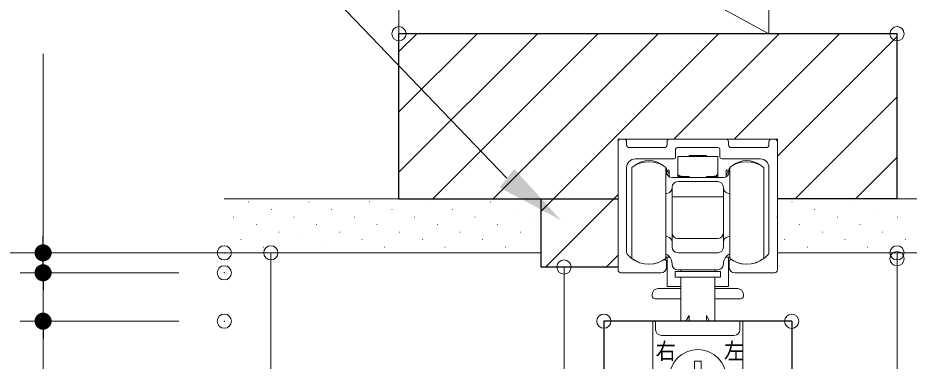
# Model space of a CAD drawing. Units: millimetres, scale not verified. Extents: x -1306 to 1306, y -607 to 607.
# Drawn here: x -685.8 to -529.3, y 393.2 to 453.5 of the extents above; entities that cross this region are included whole.
import ezdxf
from ezdxf.enums import TextEntityAlignment as Align

# ---------------------------------------------------------------- set-up
doc = ezdxf.new("R2010")
doc.units = ezdxf.units.MM
doc.header["$LTSCALE"] = 5
doc.header["$PDMODE"] = 32
doc.header["$PDSIZE"] = 2.5
for name, color, linetype, lineweight in [('0-1_線(黄)', 2, 'Continuous', 15), ('0-D_線(白)', 7, 'Continuous', 30), ('1-0_線(水)', 4, 'Continuous', 9), ('1-1_寸法線', 3, 'Continuous', 13), ('1-2_ハッチング', 6, 'Continuous', 9), ('1-4_DEFPOINTS', 7, 'Continuous', 5), ('1-5_0', 3, 'Continuous', 25)]:
    doc.layers.add(name, color=color, linetype=linetype, lineweight=lineweight)
doc.styles.add('ＭＳ ゴシック', font='')
doc.styles.get('ＭＳ ゴシック').set_extended_font_data('MS Gothic')

# ---------------------------------------------------------------- blocks, each defined once
blk = doc.blocks.new('引戸レール')
at = {"layer": '1-0_線(水)'}
for p, q in [((4187.7, 6145.59), (4187.7, 6033.09)), ((4190.2, 6148.09), (4192.7, 6148.09)), ((4195.2, 6145.59), (4195.2, 6143.09)), ((4230.7, 6143.09), (4230.7, 6145.59)), ((4233.2, 6148.09), (4282.2, 6148.09)), ((4284.7, 6143.09), (4284.7, 6145.59)), ((4320.2, 6143.09), (4320.2, 6145.59)), ((4325.2, 6148.09), (4322.7, 6148.09)), ((4327.7, 6033.09), (4327.7, 6145.59)), ((4228.2, 6140.59), (4197.7, 6140.59)), ((4238.2, 6132.09), (4238.2, 6139.09)), ((4275.7, 6140.59), (4239.7, 6140.59)), ((4277.2, 6132.09), (4277.2, 6139.09)), ((4317.7, 6140.59), (4287.2, 6140.59)), ((4236.7, 6130.59), (4202.7, 6130.59)), ((4312.7, 6130.59), (4278.7, 6130.59)), ((4195.2, 6123.09), (4195.2, 6047.98)), ((4320.2, 6047.98), (4320.2, 6123.09)), ((4230.2, 6035.59), (4230.2, 6040.59)), ((4285.2, 6035.59), (4285.2, 6040.59)), ((4190.2, 6030.59), (4225.2, 6030.59)), ((4325.2, 6030.59), (4290.2, 6030.59))]:
    blk.add_line(p, q, dxfattribs=at)
for centre, radius, start, end in [((4190.2, 6145.59), 2.5, 90, 180), ((4192.7, 6145.59), 2.5, 360, 90), ((4233.2, 6145.59), 2.5, 90, 180), ((4282.2, 6145.59), 2.5, 0, 90), ((4322.7, 6145.59), 2.5, 90, 180), ((4325.2, 6145.59), 2.5, 0, 90), ((4197.7, 6143.09), 2.5, 180, 270), ((4228.2, 6143.09), 2.5, 270, 0), ((4239.7, 6139.09), 1.5, 90, 180), ((4275.7, 6139.09), 1.5, 0, 90), ((4287.2, 6143.09), 2.5, 180, 270), ((4317.7, 6143.09), 2.5, 270, 360), ((4202.7, 6123.09), 7.5, 90, 180), ((4236.7, 6132.09), 1.5, 270, 0), ((4278.7, 6132.09), 1.5, 180, 270), ((4312.7, 6123.09), 7.5, 0, 90), ((4196.7, 6047.98), 1.5, 180, 220.00775), ((4214.7, 6063.09), 25, 220.00775, 301.89079), ((4300.7, 6063.09), 25, 238.10921, 319.99225), ((4318.7, 6047.98), 1.5, 319.99225, 0), ((4228.7, 6040.59), 1.5, 0, 121.89079), ((4286.7, 6040.59), 1.5, 58.10921, 180), ((4190.2, 6033.09), 2.5, 180, 270), ((4225.2, 6035.59), 5, 270, 0), ((4290.2, 6035.59), 5, 180, 270), ((4325.2, 6033.09), 2.5, 270, 0)]:
    blk.add_arc(centre, radius, start, end, dxfattribs=at)
blk = doc.blocks.new('_DOT')
at = {"layer": '1-5_0'}
blk.add_line((-2.5, 0), (-5, 0), dxfattribs=at)
for points in [[(0, 0), (-2.5, 0), (-2.48, 0.313)], [(0, 0), (-2.48, -0.313), (-2.5, 0)], [(0, 0), (-2.48, 0.313), (-2.421, 0.622)], [(0, 0), (-2.421, -0.622), (-2.48, -0.313)], [(0, 0), (-2.421, 0.622), (-2.324, 0.92)], [(0, 0), (-2.324, -0.92), (-2.421, -0.622)], [(0, 0), (-2.324, 0.92), (-2.191, 1.204)], [(0, 0), (-2.191, -1.204), (-2.324, -0.92)], [(0, 0), (-2.191, 1.204), (-2.023, 1.469)], [(0, 0), (-2.023, -1.469), (-2.191, -1.204)], [(0, 0), (-2.023, 1.469), (-1.822, 1.711)], [(0, 0), (-1.822, -1.711), (-2.023, -1.469)], [(0, 0), (-1.822, 1.711), (-1.594, 1.926)], [(0, 0), (-1.594, -1.926), (-1.822, -1.711)], [(0, 0), (-1.594, 1.926), (-1.34, 2.111)], [(0, 0), (-1.34, -2.111), (-1.594, -1.926)], [(0, 0), (-1.34, 2.111), (-1.064, 2.262)], [(0, 0), (-1.064, -2.262), (-1.34, -2.111)], [(0, 0), (-1.064, 2.262), (-0.773, 2.378)], [(0, 0), (-0.773, -2.378), (-1.064, -2.262)], [(0, 0), (-0.773, 2.378), (-0.468, 2.456)], [(0, 0), (-0.468, -2.456), (-0.773, -2.378)], [(0, 0), (-0.468, 2.456), (-0.157, 2.495)], [(0, 0), (-0.157, -2.495), (-0.468, -2.456)], [(0, 0), (-0.157, 2.495), (0.157, 2.495)], [(0, 0), (0.157, -2.495), (-0.157, -2.495)], [(0, 0), (0.157, 2.495), (0.468, 2.456)], [(0, 0), (0.468, 2.456), (0.773, 2.378)], [(0, 0), (0.773, 2.378), (1.064, 2.262)], [(0, 0), (1.064, 2.262), (1.34, 2.111)], [(0, 0), (1.34, 2.111), (1.594, 1.926)], [(0, 0), (1.594, 1.926), (1.822, 1.711)], [(0, 0), (1.822, 1.711), (2.023, 1.469)], [(0, 0), (2.023, 1.469), (2.191, 1.204)], [(0, 0), (2.191, 1.204), (2.324, 0.92)], [(0, 0), (2.324, 0.92), (2.421, 0.622)], [(0, 0), (2.421, 0.622), (2.48, 0.313)], [(0, 0), (2.48, 0.313), (2.5, 0)], [(0, 0), (0.468, -2.456), (0.157, -2.495)], [(0, 0), (0.773, -2.378), (0.468, -2.456)], [(0, 0), (1.064, -2.262), (0.773, -2.378)], [(0, 0), (1.34, -2.111), (1.064, -2.262)], [(0, 0), (1.594, -1.926), (1.34, -2.111)], [(0, 0), (1.822, -1.711), (1.594, -1.926)], [(0, 0), (2.023, -1.469), (1.822, -1.711)], [(0, 0), (2.191, -1.204), (2.023, -1.469)], [(0, 0), (2.324, -0.92), (2.191, -1.204)], [(0, 0), (2.421, -0.622), (2.324, -0.92)], [(0, 0), (2.48, -0.313), (2.421, -0.622)], [(0, 0), (2.5, 0), (2.48, -0.313)]]:
    blk.add_solid(points, dxfattribs=at)
blk = doc.blocks.new('FCX292')
at = {"layer": '1-0_線(水)'}
for p, q in [((-300403.33, 15151.66), (-300403.33, 15136.41)), ((-300368.33, 15151.66), (-300403.33, 15151.66)), ((-300393.33, 15152.66), (-300378.33, 15152.66)), ((-300393.33, 15151.66), (-300393.33, 15152.66)), ((-300378.33, 15152.66), (-300378.33, 15151.66)), ((-300368.33, 15151.66), (-300368.33, 15136.41)), ((-300443.83, 15062.16), (-300443.83, 15142.16)), ((-300413.83, 15062.16), (-300413.83, 15142.16)), ((-300413.33, 15140.85), (-300413.33, 15140.66)), ((-300413.33, 15140.66), (-300413.33, 15138.16)), ((-300357.83, 15142.16), (-300357.83, 15062.16)), ((-300327.83, 15142.16), (-300327.83, 15138.67)), ((-300410.83, 15139.67), (-300413.33, 15139.67)), ((-300410.83, 15135.66), (-300410.83, 15139.66)), ((-300410.83, 15134.16), (-300410.83, 15135.66)), ((-300408.33, 15133.16), (-300363.33, 15133.16)), ((-300403.33, 15134.16), (-300403.33, 15136.41)), ((-300403.33, 15134.16), (-300398.33, 15134.16)), ((-300398.33, 15134.16), (-300393.33, 15134.16)), ((-300393.33, 15134.16), (-300393.33, 15133.16)), ((-300373.33, 15134.16), (-300378.33, 15134.16)), ((-300373.33, 15134.16), (-300368.33, 15134.16)), ((-300368.33, 15134.16), (-300368.33, 15136.41)), ((-300358.33, 15139.67), (-300360.83, 15139.67)), ((-300360.83, 15135.66), (-300360.83, 15139.66)), ((-300360.83, 15135.66), (-300360.83, 15134.16)), ((-300327.83, 15138.67), (-300327.83, 15062.16)), ((-300408.33, 15084.66), (-300408.33, 15124.66)), ((-300403.33, 15129.66), (-300368.33, 15129.66)), ((-300363.33, 15124.66), (-300363.33, 15084.66)), ((-300412.17, 15119.46), (-300413.83, 15119.07)), ((-300357.83, 15119.07), (-300359.49, 15119.46)), ((-300363.33, 15116.23), (-300408.33, 15116.23)), ((-300413.83, 15081.69), (-300412.17, 15081.29)), ((-300408.33, 15084.66), (-300408.33, 15074.66)), ((-300368.33, 15079.66), (-300403.33, 15079.66)), ((-300363.33, 15074.66), (-300363.33, 15084.66)), ((-300359.49, 15081.29), (-300357.83, 15081.69)), ((-300408.33, 15072.16), (-300408.33, 15074.66)), ((-300363.33, 15074.66), (-300363.33, 15072.16)), ((-300413.83, 15063.16), (-300410.33, 15063.16)), ((-300412.83, 15037.66), (-300412.83, 15063.16)), ((-300368.33, 15067.16), (-300403.33, 15067.16)), ((-300361.33, 15063.16), (-300357.83, 15063.16)), ((-300358.83, 15063.16), (-300358.83, 15037.66)), ((-300405.83, 15050.66), (-300405.83, 15045.66)), ((-300368.33, 15052.16), (-300403.33, 15052.16)), ((-300400.83, 15052.16), (-300400.83, 15050.66)), ((-300370.83, 15052.16), (-300370.83, 15050.66)), ((-300365.83, 15045.66), (-300405.83, 15045.66)), ((-300400.83, 15045.66), (-300400.83, 15007.06)), ((-300370.83, 15045.66), (-300370.83, 15007.06)), ((-300425.8, 15030.66), (-300425.8, 15029.16)), ((-300400.83, 15035.66), (-300420.8, 15035.66)), ((-300400.83, 15037.66), (-300412.83, 15037.66)), ((-300358.83, 15037.66), (-300370.83, 15037.66)), ((-300350.8, 15035.66), (-300370.83, 15035.66)), ((-300345.8, 15030.66), (-300345.8, 15029.16)), ((-300400.83, 15026.66), (-300423.3, 15026.66)), ((-300348.3, 15026.66), (-300370.83, 15026.66)), ((-300425.33, 15007.06), (-300425.33, 14832.56)), ((-300346.33, 15007.06), (-300425.33, 15007.06)), ((-300422.83, 15007.06), (-300422.83, 14999.56)), ((-300393.33, 15012.06), (-300396.26, 15007.06)), ((-300393.33, 15012.06), (-300393.33, 15007.06)), ((-300378.33, 15012.06), (-300378.33, 15007.06)), ((-300378.33, 15012.06), (-300375.41, 15007.06)), ((-300348.83, 14999.56), (-300348.83, 15007.06)), ((-300346.33, 15007.06), (-300346.33, 14832.56)), ((-300417.83, 14994.56), (-300353.83, 14994.56)), ((-300388.83, 14972.06), (-300385.83, 14972.06)), ((-300388.83, 14965.06), (-300388.83, 14972.06))]:
    blk.add_line(p, q, dxfattribs=at)
for points in [[(-300358.33, 15138.16), (-300358.33, 15140.66), (-300358.33, 15140.76)], [(-300378.33, 15133.66), (-300378.33, 15134.16), (-300378.33, 15133.16)], [(-300357.83, 15066.06), (-300358.26, 15065.86), (-300360.2, 15064.43)], [(-300365.83, 15045.66), (-300365.83, 15050.66), (-300405.83, 15050.66)], [(-300385.83, 14972.06), (-300382.83, 14972.06), (-300382.83, 14965.06)]]:
    blk.add_lwpolyline(points, dxfattribs=at)
blk.add_circle((-300385.83, 14957.06), 25, dxfattribs=at)
for centre, radius, start, end in [((-300428.8, 15128.16), 20, 51.60456, 126.8699), ((-300342.8, 15128.16), 20, 53.13432, 127.69911), ((-300428.83, 15122.16), 25, 53.1301, 126.8699), ((-300428.8, 15128.16), 20, 39.35896, 41.56633), ((-300342.8, 15128.16), 20, 138.74759, 140.9696), ((-300342.83, 15122.16), 25, 53.1301, 126.8699), ((-300415.83, 15134.66), 5, 0, 60), ((-300408.33, 15138.16), 5, 180, 270), ((-300363.33, 15138.16), 5, 270, 0), ((-300355.83, 15134.66), 5, 120, 180), ((-300413.33, 15124.33), 5, 283.3925, 0), ((-300403.33, 15124.66), 5, 90, 180), ((-300368.33, 15124.66), 5, 0, 90), ((-300358.33, 15124.33), 5, 180, 256.6075), ((-300413.33, 15076.43), 5, 0, 76.6075), ((-300403.33, 15084.66), 5, 180, 270), ((-300368.33, 15084.66), 5, 270, 0), ((-300358.33, 15076.43), 5, 103.3925, 180), ((-300403.33, 15072.16), 5, 180, 270), ((-300368.33, 15072.16), 5, 270, 0), ((-300428.83, 15082.16), 25, 233.1301, 306.8699), ((-300417.17, 15058.59), 8.17, 45.70865, 65.88491), ((-300418.33, 15057.16), 10, 0, 46.63452), ((-300353.33, 15057.16), 10, 133.36548, 180), ((-300342.83, 15082.16), 25, 233.1301, 306.8699), ((-300403.33, 15057.16), 5, 180, 270), ((-300368.33, 15057.16), 5, 270, 0), ((-300420.8, 15030.66), 5, 90, 180), ((-300350.8, 15030.66), 5, 0, 90), ((-300423.3, 15029.16), 2.5, 180, 270), ((-300348.3, 15029.16), 2.5, 270, 0), ((-300417.83, 14999.56), 5, 180, 270), ((-300353.83, 14999.56), 5, 270, 0)]:
    blk.add_arc(centre, radius, start, end, dxfattribs=at)
for centre, start_param, end_param in [((-300398.33, 15136.41), 6.283185, 7.853982), ((-300373.33, 15136.41), 1.570796, 3.141593)]:
    blk.add_ellipse(centre, major_axis=(-5, 0), ratio=0.449438, start_param=start_param, end_param=end_param, dxfattribs=at)
at = {"layer": '1-0_線(水)', "style": 'ＭＳ ゴシック', "width": 0.9}
for s, p in [('右', (-300422.83, 14969.29)), ('左', (-300362.83, 14969.29))]:
    blk.add_text(s, height=14.44, dxfattribs=at).set_placement(p, align=Align.BOTTOM_LEFT)

msp = doc.modelspace()

# ---------------------------------------------------------------- linework, layer by layer
at = {"layer": '0-1_線(黄)'}
for p, q in [((-618.909, 450.687), (-618.909, 486.187)), ((-553.909, 450.687), (-618.909, 486.187)), ((-553.909, 450.687), (-553.909, 486.187)), ((-649.581, 421.687), (-618.909, 421.687)), ((-531.409, 421.687), (-517.166, 421.687)), ((-593.909, 412.187), (-1235.789, 412.187)), ((-442.226, 412.187), (-552.409, 412.187))]:
    msp.add_line(p, q, dxfattribs=at)
at = {"layer": '0-D_線(白)'}
for p, q in [((-531.409, 450.687), (-618.909, 450.687)), ((-618.909, 421.687), (-618.909, 450.687)), ((-531.409, 421.687), (-531.409, 450.687)), ((-618.909, 421.687), (-580.409, 421.687)), ((-593.909, 409.687), (-593.909, 421.687)), ((-531.409, 421.687), (-552.409, 421.687)), ((-580.409, 409.687), (-593.909, 409.687)), ((-549.909, 400.187), (-582.909, 400.187)), ((-582.909, 400.187), (-582.909, 177.111)), ((-549.909, 400.187), (-549.909, 177.111))]:
    msp.add_line(p, q, dxfattribs=at)
at = {"layer": '1-0_線(水)'}
for p, q in [((-641.409, 412.187), (-641.409, 177.111)), ((-531.409, 412.187), (-531.409, 177.111)), ((-589.909, 409.687), (-589.909, 177.111))]:
    msp.add_line(p, q, dxfattribs=at)
at = {"layer": '1-1_寸法線'}
for p, q in [((-681.409, 415.187), (-681.409, 447.14)), ((-552.409, 432.187), (-552.409, 412.187)), ((-681.409, 411.687), (-681.409, 414.687)), ((-657.581, 412.187), (-685.409, 412.187)), ((-681.409, 408.687), (-681.409, 412.187)), ((-657.581, 408.687), (-685.409, 408.687)), ((-657.581, 408.687), (-685.409, 408.687)), ((-681.409, 408.687), (-681.409, 400.187)), ((-681.409, 405.687), (-681.409, 402.687)), ((-641.409, 404.187), (-641.409, 318.187)), ((-641.409, 404.187), (-641.409, 278.187)), ((-531.409, 404.187), (-531.409, 278.187)), ((-531.409, 403.167), (-531.409, 318.187)), ((-589.909, 401.687), (-589.909, 318.187)), ((-589.909, 401.687), (-589.909, 318.187)), ((-657.581, 400.187), (-685.409, 400.187)), ((-657.581, 400.187), (-685.409, 400.187)), ((-681.409, 397.187), (-681.409, -52.813)), ((-681.409, 397.187), (-681.409, 365.235))]:
    msp.add_line(p, q, dxfattribs=at)
for points in [[(-766.782, 461.952), (-635.053, 461.952), (-599.933, 425.302)], [(-552.409, 432.187), (-580.409, 432.187), (-580.409, 409.687)]]:
    msp.add_lwpolyline(points, dxfattribs=at)
msp.add_solid([(-590.461, 417.935), (-601.213, 423.657), (-598.654, 426.947)], dxfattribs=at)
at = {"layer": '1-2_ハッチング'}
for p, q in [((-618.909, 447.555), (-615.777, 450.687)), ((-618.909, 436.948), (-605.17, 450.687)), ((-618.909, 426.342), (-594.564, 450.687)), ((-612.957, 421.687), (-583.957, 450.687)), ((-602.35, 421.687), (-573.35, 450.687)), ((-591.744, 421.687), (-562.744, 450.687)), ((-570.637, 432.187), (-552.137, 450.687)), ((-560.031, 432.187), (-541.531, 450.687)), ((-552.409, 429.202), (-531.409, 450.202)), ((-549.317, 421.687), (-531.409, 439.596)), ((-538.711, 421.687), (-531.409, 428.989)), ((-593.909, 419.522), (-591.744, 421.687)), ((-593.137, 409.687), (-581.137, 421.687)), ((-581.137, 421.687), (-580.409, 422.415)), ((-645.323, 421.141), (-645.273, 421.141)), ((-641.346, 419.815), (-641.296, 419.815)), ((-634.717, 421.141), (-634.667, 421.141)), ((-630.739, 419.815), (-630.689, 419.815)), ((-624.11, 421.141), (-624.06, 421.141)), ((-620.133, 419.815), (-620.083, 419.815)), ((-613.503, 421.141), (-613.453, 421.141)), ((-609.526, 419.815), (-609.476, 419.815)), ((-602.897, 421.141), (-602.847, 421.141)), ((-598.919, 419.815), (-598.869, 419.815)), ((-549.864, 421.141), (-549.814, 421.141)), ((-545.886, 419.815), (-545.836, 419.815)), ((-539.257, 421.141), (-539.207, 421.141)), ((-535.28, 419.815), (-535.23, 419.815)), ((-647.975, 418.489), (-647.925, 418.489)), ((-637.368, 418.489), (-637.318, 418.489)), ((-626.762, 418.489), (-626.712, 418.489)), ((-616.155, 418.489), (-616.105, 418.489)), ((-605.548, 418.489), (-605.498, 418.489)), ((-594.942, 418.489), (-594.892, 418.489)), ((-552.515, 418.489), (-552.465, 418.489)), ((-541.909, 418.489), (-541.859, 418.489)), ((-531.302, 418.489), (-531.252, 418.489)), ((-643.997, 417.164), (-643.947, 417.164)), ((-633.391, 417.164), (-633.341, 417.164)), ((-622.784, 417.164), (-622.734, 417.164)), ((-612.178, 417.164), (-612.128, 417.164)), ((-601.571, 417.164), (-601.521, 417.164)), ((-548.538, 417.164), (-548.488, 417.164)), ((-537.931, 417.164), (-537.881, 417.164)), ((-640.02, 415.838), (-639.97, 415.838)), ((-629.413, 415.838), (-629.363, 415.838)), ((-618.807, 415.838), (-618.757, 415.838)), ((-608.2, 415.838), (-608.15, 415.838)), ((-597.594, 415.838), (-597.544, 415.838)), ((-544.56, 415.838), (-544.51, 415.838)), ((-533.954, 415.838), (-533.904, 415.838)), ((-646.649, 414.512), (-646.599, 414.512)), ((-636.042, 414.512), (-635.992, 414.512)), ((-625.436, 414.512), (-625.386, 414.512)), ((-614.829, 414.512), (-614.779, 414.512)), ((-604.223, 414.512), (-604.173, 414.512)), ((-551.19, 414.512), (-551.14, 414.512)), ((-540.583, 414.512), (-540.533, 414.512)), ((-529.976, 414.512), (-529.926, 414.512)), ((-642.672, 413.186), (-642.622, 413.186)), ((-632.065, 413.186), (-632.015, 413.186)), ((-621.458, 413.186), (-621.408, 413.186)), ((-610.852, 413.186), (-610.802, 413.186)), ((-600.245, 413.186), (-600.195, 413.186)), ((-582.531, 409.687), (-580.409, 411.809)), ((-547.212, 413.186), (-547.162, 413.186)), ((-536.606, 413.186), (-536.556, 413.186))]:
    msp.add_line(p, q, dxfattribs=at)
at = {"layer": '1-4_DEFPOINTS'}
for p in [(-618.909, 450.687), (-531.409, 450.687), (-649.581, 412.187), (-641.409, 412.187), (-531.409, 412.187), (-531.409, 411.167), (-589.909, 409.687), (-681.409, 408.687), (-649.581, 408.687), (-681.409, 400.187), (-649.581, 400.187), (-582.909, 400.187), (-549.908, 400.167)]:
    msp.add_point(p, dxfattribs=at)

# ---------------------------------------------------------------- block references
at = {"layer": '1-0_線(水)', "yscale": 0.2}
for name, p, xscale in [('引戸レール', (285.131, -797.43), -0.2), ('FCX292', (59510.757, -2601.225), 0.2)]:
    msp.add_blockref(name, p, dxfattribs=dict(at, xscale=xscale))
at = {"layer": '1-1_寸法線', "xscale": 0.6, "yscale": 0.6}
for p, rotation in [((-681.409, 412.187), 270), ((-681.409, 408.687), 270), ((-681.409, 408.687), 90), ((-681.409, 400.187), 90), ((-681.409, 400.187), 90)]:
    msp.add_blockref('_DOT', p, dxfattribs=dict(at, rotation=rotation))

doc.saveas('drawing.dxf')
